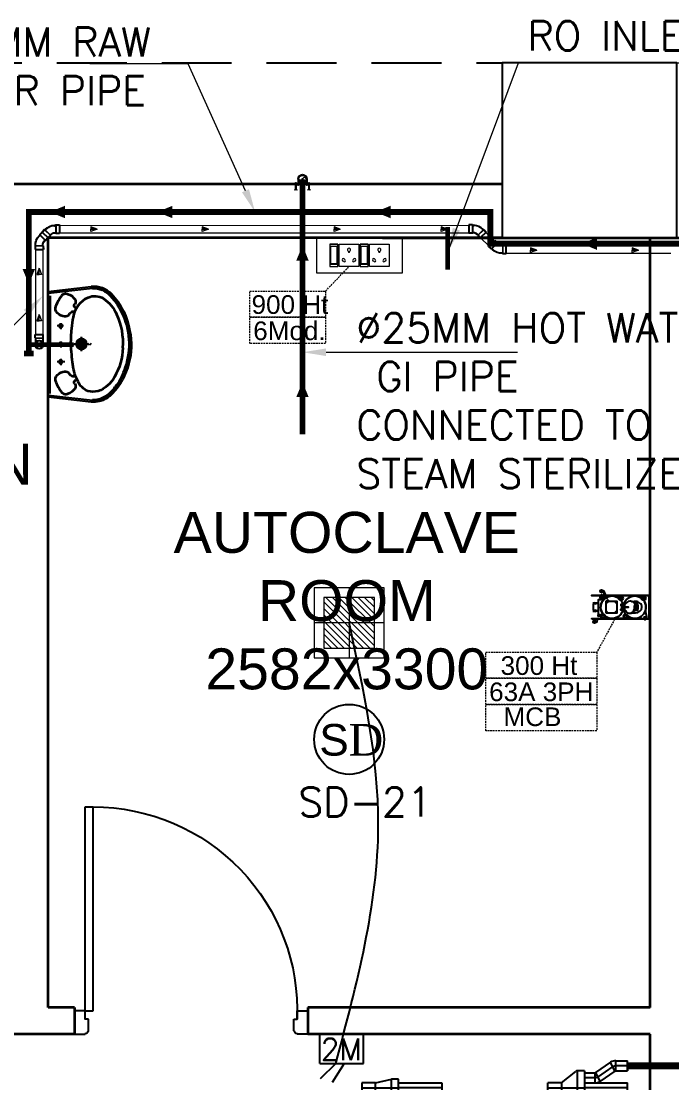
# Model space of a CAD drawing. Extents: x 3505867 to 3988380, y -625948 to -590408.
# Drawn here: x 3525426 to 3528217, y -600146 to -595594 of the extents above; entities that cross this region are included whole.
import ezdxf
from ezdxf import colors
from ezdxf.entities.mleader import LeaderData, LeaderLine
from ezdxf.math import Vec2, Vec3

# ---------------------------------------------------------------- set-up
doc = ezdxf.new("R2010")
doc.units = 0
doc.header["$LTSCALE"] = 6
doc.header["$MEASUREMENT"] = 0
for name, pattern in [('1', [0]), ('CENTER2', [1.125, 0.75, -0.125, 0.125, -0.125]), ('CONTINU', [0]), ('DASHED2', [0.375, 0.25, -0.125]), ('HIDDEN', [0.375, 0.25, -0.125])]:
    doc.linetypes.add(name, pattern=pattern)
doc.layers.get('0').update_dxf_attribs({"linetype": 'CONTINUOUS'})
for name, color, linetype, lineweight in [('1Y-JOINT', 1, 'CONTINUOUS', 25), ('ELE 63A 3PH INDUSTRIAL SOCKET', 1, 'CONTINUOUS', 20), ('ELE- DBS', 1, 'CONTINUOUS', 9), ('ELE-24W EMERGENCY  LED LIGHT', 5, 'CONTINUOUS', 18), ('ELE-2NOS OF 6-16 RAW POWER SOCKET', 1, 'CONTINUOUS', 20), ('ELE. DB', 1, 'CONTINUOUS', 9), ('FA-BELOW SMOKE DERECTOR', 1, 'CONTINUOUS', 25), ('HTL-AC UNIT', 5, 'CONTINUOUS', 25), ('M-VRF- CKT', 5, 'CONTINUOUS', 30), ('MEP_HVAC_VRF_COPPER_PIPE', 6, 'CONTINUOUS', 9), ('PHE-SP', 1, 'CONTINUOUS', 0), ('PL-CLAMP', 211, 'CONTINUOUS', 13), ('PL-SOFT  WATER SUPPLY PIPE', 162, 'CONTINUOUS', 9), ('PL-WATER PIPE CLAMP', 6, 'CONTINUOUS', 9), ('PL-WATER PIPING', 1, 'CONTINUOUS', 9), ('vrf', 6, 'CONTINUOUS', 30), ('WALL', 10, 'CONTINUOUS', 35)]:
    doc.layers.add(name, color=color, linetype=linetype, lineweight=lineweight)
for name, color, linetype in [('24W UPS POWER LIGHT', 5, 'CONTINUOUS'), ('AC CKT-8', 110, 'CONTINUOUS'), ('Chajja', 7, 'CONTINUOUS'), ('COL', 5, 'CONTINUOUS'), ('DIM', 7, 'CONTINUOUS'), ('DOOR', 44, 'CONTINUOUS'), ('ELE-2M UPS P.SB', 3, 'CONTINUOUS'), ('FA-FIRE TEXT', 7, 'CONTINUOUS'), ('HTL-COPPER PIPE', 6, 'CONTINUOUS'), ('LV.CC CEMARA', 66, 'CONTINUOUS'), ('phe-text', 1, 'CONTINUOUS'), ('PL- WASTE PIPE', 6, 'CONTINUOUS'), ('PL-HOT WATER PIPE', 10, 'CONTINUOUS'), ('PL-RA WATER SUPPLY PIPE', 100, 'CONTINUOUS'), ('PL-SOIL PIPE', 1, 'CONTINUOUS'), ('TEXT', 5, 'CONTINUOUS')]:
    doc.layers.add(name, color=color, linetype=linetype)
doc.layers.add('CFT_LOOPING', color=7, linetype='1', lineweight=0, true_color=0xd6d600)
doc.layers.add('ELE-LIGHTING WIRING', color=7, linetype='CONTINUOUS', true_color=0x63d7b6)
doc.styles.add('ARIAL', font='')
doc.styles.add('PDF Times New Roman', font='')
doc.styles.add('ROMANS', font='romans.shx')
doc.styles.get("Standard").update_dxf_attribs({"font": 'SIMPLEX'})
doc.styles.get('ARIAL').set_extended_font_data('Arial')
doc.styles.get('PDF Times New Roman').set_extended_font_data('Times New Roman')
doc.dimstyles.new('AEPL1', dxfattribs={"dimtxt": 100, "dimasz": 25, "dimexe": 1.25, "dimexo": 50, "dimtad": 0, "dimdec": 0, "dimtxsty": 'ROMANS', "dimcen": 2.5, "dimclrd": 250, "dimclre": 250, "dimadec": 0, "dimazin": 0, "dimtfac": 1, "dimtdec": 0, "dimtmove": 0, "dimatfit": 3, "dimfxl": 1, "dimlwd": 0, "dimlwe": 0, "dimarcsym": 0})

# ---------------------------------------------------------------- blocks, each defined once
blk = doc.blocks.new('A$C19B8274B')
at = {"layer": 'DOOR'}
for p, q in [((-45, 925), (-80, 925)), ((-80, 50), (-80, 925)), ((-45, 50), (-45, 925)), ((-45, 50), (-80, 50)), ((-940, -35), (-942.5, -35)), ((-60, -35), (-57.5, -35)), ((-955, -50), (-955, -47.5)), ((-45, -50), (-45, -47.5))]:
    blk.add_line(p, q, dxfattribs=at)
for points in [[(-940, 15), (-955, 15), (-955, 50), (-1000, 50), (-1000, -50), (-955, -50)], [(-60, 15), (-45, 15), (-45, 50), (0, 50), (0, -50), (-45, -50)], [(-940, -35), (-940, 15)], [(-60, -35), (-60, 15)]]:
    blk.add_lwpolyline(points, dxfattribs=at)
at = {"layer": 'DOOR', "color": 145}
blk.add_arc((-80, 50), 875, 90, 182.2924, dxfattribs=at)
at = {"layer": 'DOOR'}
for centre, start, end in [((-955, -35), 270, 0), ((-45, -35), 180, 270)]:
    blk.add_arc(centre, 12.5, start, end, dxfattribs=at)
blk = doc.blocks.new('u46')
at = {"color": 8, "lineweight": 25}
for p, q in [((-10.2, 228.4), (174.5, 249.1)), ((-10.2, 220.4), (181.2, 241.9)), ((-0.6, -208.9), (0.6, 208.9)), ((44.2, 92.9), (44.2, 66.7)), ((56.5, 80.8), (29.2, 80.8)), ((61.7, 1.6), (29.2, 1.6)), ((44.2, 13.7), (44.2, -12.6)), ((163.2, 3), (101.8, 3)), ((133.1, -27.2), (133.1, 33.1)), ((61.7, -73.2), (29.2, -73.2)), ((44.2, -61.1), (44.2, -87.4)), ((-10.2, -216.1), (181.2, -237.6)), ((-10.2, -224.1), (174.5, -244.8))]:
    blk.add_line(p, q, dxfattribs=at)
at = {"color": 8, "extrusion": (0, 0, -1)}
for centre, major_axis, start_param, end_param in [((187.7, 150.5), (0, 99.5), -0.132539, 0.848731), ((185.8, 147.6), (0.1, 94.4), -0.049658, 0.838116), ((144.8, 128.2), (1.1, 126.1), -1.238036, -0.892193), ((65.8, 198.9), (0, 20.7), -1.101507, 0.481509), ((57.5, 163.3), (-0.3, 56.9), 0.324902, 0.965135), ((208, 103.4), (0, 109.8), -1.431017, -0.436146), ((90.3, 184.5), (0, 17.9), 0.880684, 2.260744), ((189.6, 137.7), (0, 70.9), -0.405199, 0.56573), ((153.9, 79), (-0.2, 139.7), 0.557563, 1.193786), ((57.3, 20.1), (0, 275.4), 0.806541, 1.180915), ((49.5, 13.5), (-0.1, 293.9), 0.809856, 1.41441), ((56, 154.5), (0, 34), 4.33982, 5.202657), ((64.6, 170.4), (0.3, 49.2), 3.359735, 4.09512), ((104.1, 117.8), (-0.2, 26.8), -1.278641, -0.487266), ((96.3, 135.9), (0, 7.39), -0.727724, 1.373337), ((110.3, 167.2), (-6.08, 6.08), 4.867594, 6.265028), ((110.5, 165), (5.47, 5.47), 2.097053, 3.541809), ((62.5, 153), (0, 31.9), 2.620328, 3.422401), ((387.1, 47.9), (-0.3, 296.4), -1.495794, -1.328336), ((13.1, 6.8), (0, 297.5), 1.141495, 1.637774), ((35, 2.5), (0, 302.7), 1.155365, 1.952189), ((44.2, 80.8), (0.02, 6.43), 3.139035, 9.42222), ((820.2, -1), (0.1, 732.1), -1.56667, -1.474079), ((72.5, -1.7), (-0.1, 274.2), 1.346594, 1.865175), ((44.2, 1.6), (0.08, 6.43), 3.12883, 9.412015), ((888.1, 36.7), (0.8, 800.7), 4.558159, 4.668067), ((133.1, 3), (0, 21.6), 3.141254, 9.424439), ((133.1, 3), (-0.1, 15.5), 3.145308, 9.428493), ((133.1, 3), (0, 10.9), 3.142047372431534, 9.42523267961112), ((62.5, -10.9), (0, 247.5), 1.579809, 2.112792), ((44.2, -73.2), (0.02, 6.43), 3.139035, 9.42222), ((263.1, -73.7), (0.1, 166.8), 4.181112, 4.641559), ((56.1, -13.3), (0.2, 287), 1.808981, 2.322804), ((56, -148.1), (0, 34), 4.222121, 5.084958), ((64.6, -163.9), (0.1, 49.2), -0.960797, -0.225412), ((62.5, -146.6), (-0.1, 31.9), -0.276767, 0.525307), ((104.1, -111.4), (0.2, 26.8), 3.628858, 4.420234), ((96.6, -128.2), (-0.03, 8.55), 1.455188, 3.796569), ((124.5, -51.6), (-0.2, 200.3), 1.868215, 2.281789), ((144.8, -121.8), (-0.3, 126.1), 4.027191, 4.373034), ((110.3, -160.8), (-6.08, 6.08), 4.730546, 6.12798), ((111.3, -159.3), (6.17, 6.17), 4.354779, 6.027124), ((90.3, -178.1), (0, 17.9), 0.880848, 2.260908), ((192.6, -126.1), (0, 80.1), 3.554495, 4.299548), ((163.1, -79.8), (0.2, 126), 2.054055, 2.802751), ((65.8, -192.5), (0, 20.7), 2.661884, 4.2449), ((57.5, -156.9), (0.3, 56.9), 2.176458, 2.816691), ((181.2, -107), (0, 94.7), 2.890537, 3.362984), ((188.2, -159.7), (0, 78.1), 2.562376, 3.231693), ((187.2, -138.1), (-0.1, 106), 2.310552, 2.942572), ((171.7, -117.2), (-0.1, 123.1), 2.127435, 2.640092), ((184.7, -162.2), (-0.1, 83.2), 2.850118, 3.264751)]:
    blk.add_ellipse(centre, major_axis=major_axis, ratio=1, start_param=start_param, end_param=end_param, dxfattribs=at)
blk = doc.blocks.new('CIVIL IVF')
at = {"layer": 'Chajja', "color": 8, "linetype": 'HIDDEN', "ltscale": 200}
blk.add_line((-22265, 18165.2), (-16305, 18165.2), dxfattribs=at)
at = {"layer": 'COL', "color": 8}
blk.add_lwpolyline([(-16305, 17415.2), (-15555, 17415.2), (-15555, 18165.2), (-16305, 18165.2)], close=True, dxfattribs=at)
at = {"layer": 'WALL', "color": 8, "linetype": 'ByBlock'}
for p, q in [((-16305, 17645.2), (-22265, 17645.2)), ((-16305, 17415.2), (-18252.5, 17415.2)), ((-18252.5, 14115.2), (-18252.5, 17415.2)), ((-15670, 15800.2), (-15670, 17415.2)), ((-15670, 14115.2), (-15670, 15800.2)), ((-18138.4, 14115.2), (-18252.5, 14115.2)), ((-18138.4, 14115.2), (-18138.4, 14000.2)), ((-15670, 14115.2), (-17138.4, 14115.2)), ((-17138.4, 14115.2), (-17138.4, 14000.2)), ((-18138.4, 14000.2), (-19835.9, 14000.2)), ((-15670, 14000.2), (-17138.4, 14000.2)), ((-15670, 12800.2), (-15670, 14000.2))]:
    blk.add_line(p, q, dxfattribs=at)
at = {"layer": 'WALL', "color": 8, "lineweight": 0}
blk.add_line((-15670, 15800.2), (-15670, 15800.2), dxfattribs=at)
at = {"layer": 'WALL', "color": 8, "linetype": 'ByBlock'}
blk.add_lwpolyline([(-16817.6, 17415.2), (-13102.8, 17415.2)], dxfattribs=at)
at = {"layer": 'DOOR', "color": 8, "linetype": 'Continuous', "xscale": -1}
blk.add_blockref('A$C19B8274B', (-18138.4, 14050.2), dxfattribs=at)
at = {"layer": 'WALL', "color": 8, "linetype": 'ByBlock'}
blk.add_blockref('u46', (-18242.3, 16957), dxfattribs=at)
at = {"layer": 'DIM', "color": 8, "attachment_point": 5, "style": 'ARIAL'}
for s, insert, char_height, width in [('BLOOD COLLECTION \\P&\\PINJECTION ROOM\\P2582x3300', (-19566, 16004.8), 175.567, 2637.717), ('\\PAUTOCLAVE\\PROOM\\P2582x3300', (-16970.9, 16004.8), 175.57, 1589.812)]:
    blk.add_mtext(s, dxfattribs=dict(at, insert=insert, char_height=char_height, width=width))
blk = doc.blocks.new('24w led emeregency')
at = {"layer": 'ELE-24W EMERGENCY  LED LIGHT'}
h = blk.add_hatch(dxfattribs=at)
h.set_pattern_fill('ANSI31', scale=166.67, style=0)
h.paths.add_polyline_path([(-115.4, -115.4), (-115.4, 115.4), (115.4, 115.4), (115.4, -115.4)])
at = {"layer": 'ELE-24W EMERGENCY  LED LIGHT', "color": 5}
for p, q in [((0, 160), (0, -160)), ((-160, 0), (160, 0))]:
    blk.add_line(p, q, dxfattribs=at)
for points in [[(-160, -160), (-160, 160), (160, 160), (160, -160)], [(-115.4, -115.4), (-115.4, 115.4), (115.4, 115.4), (115.4, -115.4)]]:
    blk.add_lwpolyline(points, close=True, dxfattribs=at)
blk = doc.blocks.new('2M UPS SB')
at = {"layer": 'ELE-2M UPS P.SB', "color": 3}
for p, q in [((-133.8, 160), (-69.3, 265.2)), ((-88.2, 160), (-3.4, 244.9)), ((-240, 160), (-240, 0)), ((0, 160), (-240, 160)), ((0, 160), (0, 0))]:
    blk.add_line(p, q, dxfattribs=at)
blk.add_text('2M', height=120, rotation=180, dxfattribs=at).set_placement((-6, 143))
blk = doc.blocks.new('WDD')
at = {"layer": 'ELE-LIGHTING WIRING', "linetype": 'ByBlock'}
for points in [[(16786.8, 13640), (16969.2, 14661.5), (16843.7, 15530)], [(12615, 12135.9), (12701.8, 13224), (14464.6, 13372.3), (16786.3, 13165)]]:
    blk.add_spline(points, degree=3, dxfattribs=at)
at = {"layer": '24W UPS POWER LIGHT', "lineweight": 9, "xscale": -0.9375000000222322, "yscale": 0.9375000000222322, "zscale": 0.9375000000222322}
blk.add_blockref('24w led emeregency', (16844.2, 15529.5), dxfattribs=at)
at = {"layer": 'ELE-2M UPS P.SB', "color": 6, "xscale": 0.7812500000005363, "yscale": 0.7812500000005363, "zscale": 0.7812500000005363, "rotation": 179.9999999999999}
blk.add_blockref('2M UPS SB', (16717.8, 13765), dxfattribs=at)
blk = doc.blocks.new('RTUH 6U')
at = {"layer": 'ELE-2NOS OF 6-16 RAW POWER SOCKET', "color": 30, "ltscale": 300}
for p, q in [((-311.5, -26.5), (-226.5, -26.5)), ((-311.5, -123.5), (-311.5, -26.5)), ((-226.5, -26.5), (-226.5, -123.5)), ((-187.1, -26.5), (-220.9, -26.5)), ((-220.9, -26.5), (-220.9, -123.5)), ((-189.9, -37), (-218, -37)), ((-218, -37), (-218, -113)), ((-189.9, -40.4), (-218, -40.4)), ((-189.9, -113), (-189.9, -37)), ((-187.1, -123.5), (-187.1, -26.5)), ((-187.1, -123.5), (-187.1, -26.5)), ((-181.4, -123.5), (-181.4, -26.5)), ((-181.4, -26.5), (-96.4, -26.5)), ((-96.4, -26.5), (-96.4, -123.5)), ((-57, -26.5), (-90.8, -26.5)), ((-90.8, -26.5), (-90.8, -123.5)), ((-59.8, -37), (-88, -37)), ((-88, -37), (-88, -113)), ((-59.8, -40.4), (-88, -40.4)), ((-59.8, -113), (-59.8, -37)), ((-57, -123.5), (-57, -26.5)), ((-57, -123.5), (-57, -26.5)), ((-226.5, -123.5), (-311.5, -123.5)), ((-187.1, -123.5), (-220.9, -123.5)), ((-220.9, -123.5), (-187.1, -123.5)), ((-218, -113), (-189.9, -113)), ((-96.4, -123.5), (-181.4, -123.5)), ((-57, -123.5), (-90.8, -123.5)), ((-90.8, -123.5), (-57, -123.5)), ((-88, -113), (-59.8, -113))]:
    blk.add_line(p, q, dxfattribs=at)
blk.add_lwpolyline([(0, 0), (-368.5, 0), (-368.5, -150), (0, -150)], close=True, dxfattribs=at)
for centre, radius, start, end in [((-293.2, -56.1), 5.7, 87.49, 354.7311), ((-288.7, -52.1), 4.6, 284.9049, 157.3162), ((-269, -92.3), 4.22, 341.4031, 198.5969), ((-249.3, -52.1), 4.6, 22.6838, 255.0951), ((-244.8, -56.1), 5.7, 185.2689, 92.51), ((-163.1, -56.1), 5.7, 87.49, 354.7311), ((-158.6, -52.1), 4.6, 284.9049, 157.3162), ((-138.9, -92.3), 4.22, 341.4031, 198.5969), ((-119.2, -52.1), 4.6, 22.6838, 255.0951), ((-114.7, -56.1), 5.7, 185.2689, 92.51), ((-269, -99), 6.62, 127.1584, 52.8416), ((-138.9, -99), 6.62, 127.1584, 52.8416)]:
    blk.add_arc(centre, radius, start, end, dxfattribs=at)
blk = doc.blocks.new('32A 1PH INDUSTRIAL SOCKETS')
at = {"layer": 'ELE 63A 3PH INDUSTRIAL SOCKET'}
for points in [[(-366.5, 46.7), (-366, 46.7), (-365.8, 47.2), (-366, 47.6), (-366.5, 47.8), (-366.9, 47.6), (-366.9, 47.2), (-366.9, 46.7)], [(-366.5, 45.2), (-366, 45.2), (-365.8, 45.6), (-366, 46.1), (-366.5, 46.3), (-366.9, 46.1), (-366.9, 45.6), (-366.9, 45.2)]]:
    blk.add_hatch(color=1, dxfattribs=at).paths.add_polyline_path(points)
at = {"layer": 'ELE 63A 3PH INDUSTRIAL SOCKET', "color": 1, "lineweight": 25, "ltscale": 0.225}
blk.add_lwpolyline([(-501.5, -104), (-501.5, -97.5), (-6.8, -97.5), (-6.8, 97.3), (-501.5, 97.3), (-501.5, 104), (0, 104), (0, -104)], close=True, dxfattribs=at)
at = {"layer": 'ELE 63A 3PH INDUSTRIAL SOCKET', "color": 1, "lineweight": 25}
for points in [[(-411.8, 106, 0.580946), (-434.5, 83.3), (-429.5, 64.9)], [(-416.6, -61.6), (-415.1, -60.5), (-413.7, -58.7), (-412.9, -57), (-412.2, -55), (-412.2, -53.1), (-412.6, -51.1), (-413.5, -49.1, -0.770115), (-280.3, 84.1, 0.770115), (-413.5, -49.1)], [(-235.2, -24.6, -2.970687), (-280.3, 84.1), (-278.3, 83.3), (-276.3, 82.8), (-274.4, 82.8), (-272.4, 83.5), (-270.7, 84.3), (-268.9, 85.7), (-267.8, 87.2)], [(-226.9, 24.6, -0.494902), (-83.6, 84.1), (-81.8, 83.3), (-79.9, 82.8), (-77.7, 82.8), (-75.7, 83.5), (-74, 84.3), (-72.4, 85.7), (-71.1, 87.2)], [(-177.2, -52), (-173.3, -51.5), (-169.3, -50.7), (-165.6, -49.6), (-161.9, -48), (-157.8, -45.8), (-153.8, -43), (-150.1, -39.9), (-146.8, -36.6), (-143.7, -32.7), (-141.1, -28.8), (-138.9, -24.4), (-137.2, -20), (-135.7, -15.2), (-134.6, -10.2), (-133.9, -5.1), (-133.7, -0.1), (-133.9, 4.7), (-134.3, 9.5), (-128.2, 20.7), (-129.7, 25.3), (-131.9, 29.4), (-134.6, 33.6), (-137.6, 37.3), (-140.9, 40.6), (-144.4, 43.6), (-148.3, 46.3), (-152.3, 48.7), (-156.4, 47.2), (-158.2, 48), (-162.3, 49.8), (-166.5, 50.9), (-170.9, 51.7), (-175.5, 52, 0.278874), (-214.9, 25.9), (-221.2, 25.9), (-221.2, 3.6)], [(-45.5, 61.6), (-47.3, 60.3), (-48.4, 58.7), (-49.4, 57), (-49.9, 55), (-49.9, 52.8), (-49.4, 50.9), (-48.6, 49.1, -0.770115), (-181.8, -84.1), (-183.8, -83.3), (-185.8, -82.8), (-187.7, -83), (-189.7, -83.5), (-191.7, -84.3), (-193.2, -85.7), (-194.5, -87.2)], [(-154.9, -48.2), (-125.4, -48.2, 0.407317), (-69.6, -0.1, 0.415703), (-125.4, 48.2), (-138.3, 48.2)], [(-119, -24.2), (-107, -24.2), (-105.2, -18.3), (-103.9, -12.1), (-103.1, -6.2), (-102.8, -0.1, 0.169576), (-119, 46.3), (-136.1, 46.3)], [(-242.6, -44.5, -0.430134), (-378.5, -84.1), (-380.3, -83.3), (-382.2, -82.8), (-384.4, -83), (-386.4, -83.5), (-388.1, -84.3), (-389.7, -85.7), (-391, -87.2)], [(-49.4, -106, 0.580946), (-26.7, -83.3), (-40.7, -31.6)]]:
    blk.add_lwpolyline(points, format="xyb", dxfattribs=at)
for points in [[(-426, 135.5), (-426, 138.6), (-426, 141.7)], [(-422.7, 133.6), (-422.7, 138.6), (-422.7, 143.9)], [(-411.8, 138.6), (-418.8, 138.6), (-418.8, 147.1)], [(-418.8, 138.6), (-418.8, 130.1)], [(-416.6, 98.1), (-416.6, 75.6)], [(-412.6, 106), (-360.8, 92)], [(-395.1, 109.7), (-397.1, 138.6), (-408.1, 138.6)], [(-404.1, 103.6), (-404.1, 64.9)], [(-397.8, 93.1), (-387.7, 82.8)], [(-370, 73.6), (-397.1, 138.6)], [(-132.8, 97.3), (-329.3, 97.3)], [(-495.1, 31.8), (-476.5, 31.8), (-476.5, 29), (-458.2, 34), (-476.5, 39.3), (-476.5, 36.4), (-495.1, 36.4)], [(-401.9, 64.9), (-449, 64.9), (-449, -64.9), (-420.5, -64.9)], [(-407.2, 88.1), (-426.4, 88.1)], [(-400.4, 90.5), (-390.3, 80.2)], [(-373.9, 55), (-374.1, 53.3), (-373.9, 51.7), (-373.7, 50.7)], [(-369.8, 60.3), (-371.3, 59.4), (-372.4, 58.1), (-373, 57.2)], [(-372.4, 52.4), (-372.6, 53.3), (-372.4, 55), (-371.7, 56.6), (-368.5, 53.1)], [(-372.4, 48.5), (-371.3, 47.4), (-369.8, 46.5), (-368.7, 46.1)], [(-371.7, 50.2), (-370.9, 48.9), (-369.5, 48), (-368.5, 47.6)], [(-366.5, 59.6), (-368, 59.4), (-369.5, 58.7), (-370.4, 58.1)], [(-369.5, 58.7), (-366.3, 55.2)], [(-363, 60.3), (-364.7, 60.9), (-366.5, 61.2), (-367.6, 60.9)], [(-366.7, 51.5), (-363.2, 48)], [(-366.5, 47.2), (-365, 47.4), (-363.4, 48), (-362.5, 48.7)], [(-366.5, 45.6), (-364.7, 45.8), (-363, 46.5), (-362.1, 46.9)], [(-364.5, 53.7), (-361, 50.2), (-360.6, 51.7), (-360.4, 53.3), (-360.4, 54.4)], [(-361, 56.6), (-362.1, 57.7), (-363.4, 58.7), (-364.3, 59.2)], [(-358.8, 55), (-359.5, 56.8), (-360.4, 58.1), (-361.2, 59)], [(-360.4, 48.5), (-359.5, 50), (-358.8, 51.7), (-358.8, 52.8)], [(-221.2, 24.6), (-251.8, 24.6), (-251.8, 15.2), (-221.2, 15.2)], [(-242.2, 61.6), (-243.7, 60.3), (-245.1, 58.7), (-245.9, 57), (-246.4, 55), (-246.6, 52.8), (-246.1, 50.9), (-245.3, 49.1)], [(-246.1, 15.2), (-246.1, -15.4)], [(-246.1, 3.6), (-189.3, 3.6), (-189.3, -3.8), (-246.1, -3.8)], [(-235.2, 24.6), (-237, 31), (-239.4, 37.1), (-242.2, 43.2), (-245.3, 49.1), (-242.6, 44.5)], [(-222.3, 24.6), (-222.3, 15.2)], [(-173.5, -52), (-171.8, -52), (-167.2, -51.7), (-162.8, -50.9), (-158.6, -49.8), (-154.5, -48), (-150.3, -45.8), (-146.4, -43), (-142.7, -39.9), (-139.4, -36.6), (-136.3, -32.7), (-133.7, -28.8), (-131.5, -24.4), (-129.7, -20), (-128.2, -15.2), (-127.1, -10.2), (-126.5, -5.1), (-126.2, -0.1), (-126.5, 3.8), (-126.7, 7.5)], [(-152.3, 48.7), (-140.9, 50.4), (-137.8, 47.8), (-134.8, 45), (-131.9, 42.1), (-128.9, 38), (-126, 33.8), (-123.4, 29.2), (-121.4, 24.4), (-119.9, 19.6), (-126.7, 7.5), (-134.3, 9.5)], [(-128.2, 20.7), (-119.9, 19.6)], [(-107, -24.2), (-114.4, -29.6), (-126.5, -29.6), (-119, -24.2), (-117.3, -18.3), (-116, -12.1), (-115.1, -6.2), (-114.9, -0.1), (-115.1, 4.9), (-115.5, 10), (-116.4, 14.8), (-117.5, 19.6), (-121.2, 14.5), (-122.7, 14.5)], [(-126.5, -29.6), (-123.8, -23.5), (-122.1, -17.8), (-120.8, -11.9), (-119.9, -6), (-119.7, -0.1), (-119.9, 4.9), (-120.3, 9.7), (-121.2, 14.5)], [(-120.1, 19.6), (-117.5, 19.6)], [(-495.1, -33.1), (-476.5, -33.1), (-476.5, -36), (-458.2, -31), (-476.5, -25.7), (-476.5, -28.6), (-495.1, -28.6)], [(-468.9, -126.4), (-457.9, -126.4), (-450.1, -91.6)], [(-428.6, -64.9), (-428.6, -78.2), (-436.1, -78.2), (-436.1, -76.3), (-439.6, -76.3), (-439.6, -78.2), (-447, -78.2), (-447, -64.9)], [(-428.6, -67.1), (-447, -67.1)], [(-428.6, -70.8), (-447, -70.8)], [(-435.6, -70.8), (-440.4, -67.1)], [(-437.8, -84.1), (-437.8, -62.7)], [(-221.2, -24.6), (-251.8, -24.6), (-251.8, -15.4), (-221.2, -15.4)], [(-226.9, -24.6), (-225.1, -31), (-222.7, -37.3), (-220.1, -43.2), (-216.8, -49.1), (-220.3, -42.8), (-223.2, -36.2)], [(-222.3, -15.4), (-222.3, -24.6)], [(-221.2, -3.8), (-221.2, -25.9), (-214.9, -25.9), (-212.7, -29.6), (-210.5, -33.1), (-207.9, -36.6), (-204.4, -39.9), (-200.9, -43), (-196.9, -45.8), (-192.8, -48), (-189, -49.6), (-185.1, -50.7), (-181.2, -51.5), (-177.2, -52)], [(-219.9, -61.6), (-218.4, -60.5), (-217, -58.7), (-216.2, -57), (-215.7, -55), (-215.7, -53.1), (-216, -51.1), (-216.8, -49.1)], [(-58, -88.1), (-33.9, -88.1)], [(-44.6, -98.3), (-44.6, -78.2)], [(-486.8, -123.3), (-486.8, -126.4), (-486.8, -129.4)], [(-483.5, -121.3), (-483.5, -126.4), (-483.5, -131.6)], [(-479.8, -134.9), (-479.8, -117.8)], [(-472.8, -126.4), (-479.8, -126.4)], [(-132.8, -97.5), (-329.3, -97.5)], [(-48.6, -106), (-100.9, -92)]]:
    blk.add_lwpolyline(points, dxfattribs=at)
at = {"layer": 'ELE 63A 3PH INDUSTRIAL SOCKET', "color": 1, "lineweight": 25, "ltscale": 0.036667}
blk.add_lwpolyline([(-491.2, 29.9), (-491.2, -26.6)], dxfattribs=at)
at = {"layer": 'ELE 63A 3PH INDUSTRIAL SOCKET', "color": 1, "lineweight": 13}
for points in [[(-416.6, 88.1), (-416.6, 88.1)], [(-416.6, 88.1), (-416.6, 88.1)], [(-391.4, 88.1), (-391.4, 88.1)], [(-363.9, 54.8), (-363.9, 54.8)], [(-44.6, -88.1), (-44.6, -88.3)]]:
    blk.add_lwpolyline(points, dxfattribs=at)
at = {"layer": 'ELE 63A 3PH INDUSTRIAL SOCKET', "color": 1, "lineweight": 25}
for points in [[(-380.5, -51.1), (-380.5, 50.9), (-287.7, 50.9), (-287.7, -51.1)], [(-372, 39.5), (-371.1, 39.5), (-370.2, 39.9), (-369.3, 40.8), (-368.9, 41.7), (-368.9, 42.6), (-368.9, 43.6), (-369.3, 44.5), (-370.2, 45.2), (-371.1, 45.6), (-372, 45.8), (-373, 45.6), (-373.9, 45.2), (-374.6, 44.5), (-375, 43.6), (-375.2, 42.6), (-375, 41.7), (-374.6, 40.8), (-373.9, 39.9), (-373, 39.5)], [(-296, 39.5), (-294.9, 39.5), (-294.1, 39.9), (-293.4, 40.8), (-293, 41.7), (-292.7, 42.6), (-293, 43.6), (-293.4, 44.5), (-294.1, 45.2), (-294.9, 45.6), (-296, 45.8), (-296.9, 45.6), (-298, 45.2), (-298.7, 44.5), (-299.1, 43.6), (-299.3, 42.6), (-299.1, 41.7), (-298.7, 40.8), (-298, 39.9), (-296.9, 39.5)], [(-372, -45.8), (-371.1, -45.8), (-370.2, -45.4), (-369.3, -44.5), (-368.9, -43.6), (-368.9, -42.8), (-368.9, -41.7), (-369.3, -40.8), (-370.2, -40.1), (-371.1, -39.5), (-372, -39.5), (-373, -39.5), (-373.9, -40.1), (-374.6, -40.8), (-375, -41.7), (-375.2, -42.8), (-375, -43.6), (-374.6, -44.5), (-373.9, -45.4), (-373, -45.8)], [(-296, -45.8), (-294.9, -45.8), (-294.1, -45.4), (-293.4, -44.5), (-293, -43.6), (-292.7, -42.8), (-293, -41.7), (-293.4, -40.8), (-294.1, -40.1), (-294.9, -39.5), (-296, -39.5), (-296.9, -39.5), (-298, -40.1), (-298.7, -40.8), (-299.1, -41.7), (-299.3, -42.8), (-299.1, -43.6), (-298.7, -44.5), (-298, -45.4), (-296.9, -45.8)]]:
    blk.add_lwpolyline(points, close=True, dxfattribs=at)
for centre, radius in [((-419.6, 138.7), 11.7), ((-416.6, 88.1), 6.57), ((-394.1, 86.7), 9.32), ((-394.1, 86.5), 7.39), ((-251.9, 77.3), 18.6), ((-55.4, 77.4), 18.6), ((-252, 77.4), 10.5), ((-55.3, 77.4), 10.5), ((-406.8, -77.4), 18.5), ((-406.7, -77.5), 10.6), ((-210.1, -77.5), 18.5), ((-210.1, -77.4), 10.6), ((-44.7, -88.2), 6.48), ((-480.5, -126.4), 11.5)]:
    blk.add_circle(centre, radius, dxfattribs=at)
for centre, radius, start, end in [((-132.6, 0), 97.4, 59.75333, 158.03156), ((-132.8, 0.1), 97.5, 239.79919, 30.20081)]:
    blk.add_arc(centre, radius, start, end, dxfattribs=at)
at = {"layer": 'ELE 63A 3PH INDUSTRIAL SOCKET', "color": 1}
for points in [[(-392.7, 109.9), (-397.3, 109.5), (-394.1, 95.9)], [(-367.8, 74.7), (-372.2, 72.7), (-364.5, 60.9)], [(-452.3, -91.1), (-447.7, -92.2), (-446.8, -78.2)]]:
    blk.add_solid(points, dxfattribs=at)
blk = doc.blocks.new('SFDS')
at = {"layer": 'CFT_LOOPING', "color": 7, "linetype": 'DASHED2', "ltscale": 5}
for p, q in [((16743, 16952.1), (16843.6, 17056.5)), ((17983.1, 15544.5), (17907.1, 15403.9))]:
    blk.add_line(p, q, dxfattribs=at)
at = {"layer": 'CFT_LOOPING', "color": 7, "linetype": 'DASHED2', "ltscale": 5, "elevation": 0}
for points in [[(16418.2, 16952.1), (16743, 16952.1), (16743, 16839.6), (16418.2, 16839.6)], [(16418.2, 16839.6), (16743, 16839.6), (16743, 16727.1), (16418.2, 16727.1)]]:
    blk.add_lwpolyline(points, close=True, dxfattribs=at)
at = {"layer": 'CFT_LOOPING', "color": 7, "linetype": 'DASHED2', "ltscale": 5}
for points in [[(17430.3, 15403.9), (17907.1, 15403.9), (17907.1, 15291.4), (17430.3, 15291.4)], [(17430.3, 15291.4), (17907.1, 15291.4), (17907.1, 15178.9), (17430.3, 15178.9)], [(17430.3, 15178.9), (17907.1, 15178.9), (17907.1, 15066.4), (17430.3, 15066.4)]]:
    blk.add_lwpolyline(points, close=True, dxfattribs=at)
at = {"layer": 'ELE 63A 3PH INDUSTRIAL SOCKET', "linetype": 'ByBlock', "xscale": 0.4966085565469101, "yscale": 0.4966085565469101, "zscale": 0.4966085565469101}
blk.add_blockref('32A 1PH INDUSTRIAL SOCKETS', (18135, 15596.2), dxfattribs=at)
at = {"layer": 'ELE-2NOS OF 6-16 RAW POWER SOCKET', "color": 3, "linetype": 'ByBlock', "rotation": 180}
blk.add_blockref('RTUH 6U', (16704.7, 17030), dxfattribs=at)
at = {"layer": 'TEXT', "color": 7, "char_height": 80, "attachment_point": 1}
for s, insert, width in [('\\A1;{\\fArial|b0|i0|c0|p34;900 Ht\\P}', (16425.7, 16934), 8957.987), ('\\A1;{\\fArial|b0|i0|c0|p34;6Mod.\\P}', (16432.7, 16821.5), 352.575), ('\\A1;{\\fArial|b0|i0|c0|p34;300 Ht\\P}', (17493.9, 15385.9), 8957.987), ('\\A1;{\\fArial|b0|i0|c0|p34;63A 3PH }', (17444.7, 15273.4), 496.135), ('\\A1;{\\fArial|b0|i0|c0|p34;MCB }', (17506.4, 15166.5), 496.135)]:
    blk.add_mtext(s, dxfattribs=dict(at, insert=insert, width=width))
blk = doc.blocks.new('SMOKE DETECTOR')
at = {"layer": 'FA-BELOW SMOKE DERECTOR', "color": 7}
blk.add_circle((931028.7, -118293.9), 166, dxfattribs=at)
at = {"layer": 'FA-BELOW SMOKE DERECTOR', "insert": (930887.1, -118373), "char_height": 150, "attachment_point": 7, "style": 'PDF Times New Roman'}
blk.add_mtext('{\\fArial|b0|i0|c0|p34;S}D', dxfattribs=at)
blk = doc.blocks.new('EFRWR')
at = {"layer": 'FA-BELOW SMOKE DERECTOR', "color": 6, "xscale": 0.9035551315104862, "yscale": 0.9035551315104862, "zscale": 0.9035551315104862}
blk.add_blockref('SMOKE DETECTOR', (-824391.6, 121914.5), dxfattribs=at)
at = {"layer": 'FA-FIRE TEXT', "color": 200, "linetype": 'CONTINU', "insert": (16626.1, 14823.7), "char_height": 125, "width": 349.838, "attachment_point": 1, "style": 'ROMANS'}
blk.add_mtext('{\\C256;SD-21}', dxfattribs=at)
blk = doc.blocks.new('100 ELBOW')
at = {"color": 0, "linetype": 'Continuous'}
for p, q in [((-77, 1), (-86, -8)), ((72, 61), (67, 55)), ((72, 61), (124, 61)), ((124, 61), (124, -61)), ((-94, -8), (-131, -44)), ((-131, -44), (-44, -131)), ((-94, -8), (-86, -8)), ((-8, -94), (-44, -131)), ((0, -78), (-8, -86)), ((-8, -94), (-8, -86)), ((72, -61), (66, -55)), ((72, -61), (124, -61))]:
    blk.add_line(p, q, dxfattribs=at)
at = {"color": 8, "linetype": 'Continuous', "lineweight": 0, "ltscale": 0.005}
for p, q in [((75, 55), (69, 49)), ((69, -49), (69, 49)), ((75, -55), (75, 55)), ((75, 55), (124, 55)), ((-92, -14), (-126, -49)), ((-92, -14), (-14, -92)), ((-92, -14), (-83, -14)), ((-83, -14), (-14, -83)), ((-14, -92), (-49, -126)), ((-4, -74), (-14, -83)), ((-14, -92), (-14, -83)), ((75, -55), (69, -49)), ((75, -55), (124, -55))]:
    blk.add_line(p, q, dxfattribs=at)
at = {"color": 8, "linetype": 'Continuous', "ltscale": 0.005}
blk.add_line((-72, -3), (-73, -4), dxfattribs=at)
at = {"color": 8, "linetype": 'Continuous', "lineweight": 0, "ltscale": 0.005}
for centre, radius, start, end in [((62, -148), 198, 87.8618, 137.18), ((61, -147), 98.2, 85.3383, 131.766)]:
    blk.add_arc(centre, radius, start, end, dxfattribs=at)
at = {"color": 0, "linetype": 'Continuous'}
for centre, radius, start, end in [((62, -148), 204, 88.5977, 133.0508), ((61, -147), 92.3, 86.6643, 131.6643)]:
    blk.add_arc(centre, radius, start, end, dxfattribs=at)
blk = doc.blocks.new('WATER PIPE CLAMP')
at = {"layer": 'PL-CLAMP'}
for p, q in [((-61.4, 87.2), (-62.5, 86.1)), ((-62.5, 86.1), (-54, 77.6)), ((-52.5, 78.2), (-61.4, 87.2)), ((-43.4, 87.3), (-52.5, 78.2)), ((-50.9, 77.6), (-42.3, 86.2)), ((-42.3, 86.2), (-43.4, 87.3)), ((42.1, 87.2), (41, 86.1)), ((41, 86.1), (49.5, 77.6)), ((51.1, 78.3), (42.1, 87.2)), ((60.2, 87.4), (51.1, 78.3)), ((52.7, 77.6), (61.3, 86.2)), ((61.3, 86.2), (60.2, 87.4)), ((-54, 77.6), (-54, 27.7)), ((-54, 40.9), (52.7, 41)), ((-54, 33.1), (52.7, 33.1)), ((-53.2, 27), (-51.7, 27)), ((-50.9, 27.7), (-50.9, 77.6)), ((-43.6, 40.9), (-43.6, 44.8)), ((-42, 46.4), (-27.8, 46.4)), ((-37.8, 1.1), (-37.8, 50.6)), ((-33.6, 52.2), (-36.2, 52.2)), ((-32, 1.1), (-32, 50.6)), ((-26.2, 40.9), (-26.3, 44.8)), ((26.2, 41), (26.2, 44.8)), ((27.8, 46.4), (41.9, 46.4)), ((32, 1.1), (32, 50.6)), ((36.2, 52.2), (33.5, 52.2)), ((37.8, 1.1), (37.7, 50.6)), ((43.5, 41), (43.5, 44.8)), ((49.5, 77.6), (49.6, 27.8)), ((50.3, 27), (51.9, 27)), ((52.7, 27.8), (52.7, 77.6))]:
    blk.add_line(p, q, dxfattribs=at)
for centre, radius, start, end in [((-53.2, 27.7), 0.784, 180.02402, 270.02402), ((-51.7, 27.7), 0.784, 270.02402, 0.02402), ((-42, 44.8), 1.57, 90.025, 180.025), ((-36.2, 50.6), 1.57, 90.025, 180.025), ((0, 1.1), 37.8, 180.025, 0.025), ((-33.6, 50.6), 1.57, 0.025, 90.025), ((-27.8, 44.8), 1.57, 0.025, 90.025), ((27.8, 44.8), 1.57, 90.025, 180.025), ((33.5, 50.6), 1.57, 90.025, 180.025), ((36.2, 50.6), 1.57, 0.025, 90.025), ((41.9, 44.8), 1.57, 0.025, 90.025), ((50.3, 27.8), 0.784, 180.02402, 270.02402), ((51.9, 27.8), 0.784, 270.02402, 0.02402)]:
    blk.add_arc(centre, radius, start, end, dxfattribs=at)
blk = doc.blocks.new('1234WE12')
at = {"layer": 'PL-SOFT  WATER SUPPLY PIPE', "color": 8, "linetype": 'CENTER2', "lineweight": 0}
for p, q in [((4.4, 0), (-4.4, 0)), ((0, 4.4), (0, -4.3))]:
    blk.add_line(p, q, dxfattribs=at)
at = {"layer": 'PL-SOFT  WATER SUPPLY PIPE', "color": 3, "linetype": 'Continuous'}
blk.add_circle((0, 0), 17.5, dxfattribs=at)
at = {"layer": 'PL-SOFT  WATER SUPPLY PIPE', "color": 8, "linetype": 'Continuous', "lineweight": 0, "ltscale": 0.005}
blk.add_circle((0, 0), 16, dxfattribs=at)
at = {"layer": 'PL-SOFT  WATER SUPPLY PIPE', "color": 8, "linetype": 'Continuous', "lineweight": 0}
for centre, start, end in [((-8, 0), 180.1383, 0.1383), ((8, 0), 0.1383, 180.1383)]:
    blk.add_arc(centre, 8, start, end, dxfattribs=at)
blk = doc.blocks.new('A$C0B1B3CFA')
at = {"layer": 'PHE-SP'}
h = blk.add_hatch(color=7, dxfattribs=at)
h.dxf.hatch_style = 1
h.paths.add_polyline_path([(-0.049, 0.023), (-0.049, 0), (0.012, 0)])
at = {"layer": 'PHE-SP', "color": 7}
for points in [[(-0.049, 0), (0.012, 0), (-0.049, 0.023), (-0.049, 0)], [(-0.049, 0), (0.012, 0), (-0.049, -0.023), (-0.049, 0)]]:
    blk.add_lwpolyline(points, dxfattribs=at)
blk = doc.blocks.new('Z$W@#3BD47561')
at = {"layer": 'PHE-SP', "xscale": 49.00933755098914, "yscale": 49.00933755098914, "zscale": 49.00933755098914, "rotation": 270}
blk.add_blockref('A$C0B1B3CFA', (0, 0), dxfattribs=at)
blk = doc.blocks.new('Z$W@#4AA511D8')
at = {"layer": 'phe-text', "linetype": 'ByBlock', "lineweight": -2, "ltscale": 0.5, "xscale": 0.0244727334018079, "yscale": 0.0244727334018079, "zscale": 0.0244727334018079, "rotation": 270}
blk.add_blockref('Z$W@#3BD47561', (0.015, 0), dxfattribs=at)
blk = doc.blocks.new('RISER UP 100')
at = {"color": 0, "linetype": 'Continuous'}
for p, q in [((-149, -60), (-149, 60)), ((-99, 60), (-149, 60)), ((-99, 60), (-94, 55)), ((-94, 55), (-24, 55)), ((-99, -60), (-149, -60)), ((-99, -60), (-94, -55)), ((-94, -55), (-24, -55))]:
    blk.add_line(p, q, dxfattribs=at)
at = {"color": 8, "linetype": 'Continuous', "lineweight": 0, "ltscale": 0.005}
for p, q in [((-99, 55), (-149, 55)), ((-99, -55), (-99, 55)), ((-99, 55), (-94, 50)), ((-94, -50), (-94, 50)), ((-94, 50), (-33, 50)), ((-99, -55), (-149, -55)), ((-99, -55), (-94, -50)), ((-94, -50), (-33, -50))]:
    blk.add_line(p, q, dxfattribs=at)
at = {"color": 8, "linetype": 'CENTER2', "lineweight": 0}
for p, q in [((-15, 0), (15, 0)), ((0, 15), (0, -15))]:
    blk.add_line(p, q, dxfattribs=at)
at = {"color": 0, "linetype": 'Continuous'}
blk.add_circle((0, 0), 60, dxfattribs=at)
at = {"color": 8, "linetype": 'Continuous', "lineweight": 0, "ltscale": 0.005}
blk.add_circle((0, 0), 55, dxfattribs=at)
at = {"color": 8, "linetype": 'Continuous', "lineweight": 0}
for centre, start, end in [((0, 28), 90, 270), ((0, -28), 270, 90)]:
    blk.add_arc(centre, 27.5, start, end, dxfattribs=at)
blk = doc.blocks.new('aa')
at = {"layer": 'PL- WASTE PIPE', "color": 4, "ltscale": 5}
for p, q in [((-2.73, 0.11), (-2.56, -0.11)), ((-2.56, -0.11), (-2.35, 0.11)), ((-2.35, 0.11), (-2.18, -0.11)), ((-2.18, -0.11), (-1.97, 0.11)), ((-1.97, 0.11), (-1.81, -0.11)), ((-1.81, -0.11), (-1.6, 0.11)), ((-1.6, 0.11), (-1.43, -0.11)), ((-1.43, -0.11), (-1.22, 0.11)), ((-1.22, 0.11), (-1.05, -0.11)), ((-1.05, -0.11), (-0.84, 0.11)), ((-0.84, 0.11), (-0.67, -0.11)), ((-0.67, -0.11), (-0.46, 0.11)), ((-0.46, 0.11), (-0.29, -0.11)), ((-0.29, -0.11), (-0.08, 0.11)), ((-0.08, 0.11), (0.08, -0.11)), ((0.08, -0.11), (0.29, 0.11)), ((0.29, 0.11), (0.46, -0.11)), ((0.46, -0.11), (0.67, 0.11)), ((0.67, 0.11), (0.84, -0.11)), ((0.84, -0.11), (1.05, 0.11)), ((1.05, 0.11), (1.22, -0.11)), ((1.22, -0.11), (1.43, 0.11)), ((1.43, 0.11), (1.6, -0.11)), ((1.6, -0.11), (1.81, 0.11)), ((1.81, 0.11), (1.97, -0.11)), ((1.97, -0.11), (2.18, 0.11)), ((2.18, 0.11), (2.35, -0.11)), ((2.35, -0.11), (2.56, 0.11)), ((2.56, 0.11), (2.73, -0.11)), ((2.73, -0.11), (2.94, 0.11)), ((2.94, 0.11), (3.11, -0.11)), ((3.11, -0.11), (3.32, 0.11)), ((3.32, 0.11), (3.49, -0.11)), ((3.49, -0.11), (3.7, 0.11))]:
    blk.add_line(p, q, dxfattribs=at)
blk = doc.blocks.new('Y-JOINT')
at = {"layer": '1Y-JOINT', "extrusion": (7.0061e-12, -6.61628e-05, 1)}
for p, q in [((416463.1, -2646.1, 0), (416247.1, -2646.1, 0)), ((416247.1, -2646.1, 0), (416247.1, -2696.7, 0)), ((416463.1, -2757.4, 0), (416463.1, -2628.5, 0)), ((416463.1, -2628.5, 0), (416499.1, -2628.5, 0)), ((416499.1, -2757.4, 0), (416499.1, -2628.5, 0)), ((416579.1, -2646.1, 0), (416499.1, -2628.5, 0)), ((416247.1, -2671.4, 0), (416463.1, -2671.4, 0)), ((416463.1, -2696.7, 0), (416247.1, -2696.7, 0)), ((416310.3, -2755.2, 0), (416385.8, -2702.8, 0)), ((416408, -2748.2, 0), (416385.8, -2702.8, 0)), ((416411.9, -2747.3, 0), (416411.9, -2696.7, 0)), ((416463.1, -2696.7, 0), (416411.9, -2696.7, 0)), ((416579.1, -2696.7, 0), (416506, -2754.1, 0)), ((416306.4, -2756.1, 0), (416247.1, -2756.1, 0)), ((416247.1, -2771.6, 0), (416247.1, -2756.1, 0)), ((416247.1, -2756.1, 0), (416247.1, -2806.7, 0)), ((416306.4, -2756.1, 0), (416306.4, -2806.7, 0)), ((416310.3, -2755.2, 0), (416332.5, -2800.7, 0)), ((416321.4, -2777.9, 0), (416398.7, -2724.6, 0)), ((416332.5, -2800.7, 0), (416408, -2748.2, 0)), ((416411.9, -2722, 0), (416463.1, -2722, 0)), ((416463.1, -2747.3, 0), (416411.9, -2747.3, 0)), ((416463.1, -2757.4, 0), (416499.1, -2757.4, 0)), ((416247.1, -2781.4, 0), (416306.4, -2781.4, 0)), ((416306.4, -2806.7, 0), (416247.1, -2806.7, 0))]:
    blk.add_line(p, q, dxfattribs=at)
at = {"layer": '1Y-JOINT', "extrusion": (6.9964e-12, -6.61628e-05, 1)}
for p, q in [((416579.1, -2646.1, 0), (416647.1, -2646.1, 0)), ((416647.1, -2646.1, 0), (416647.1, -2696.7, 0)), ((416647.1, -2671.4, 0), (416463.1, -2671.4, 0)), ((416579.1, -2696.7, 0), (416647.1, -2696.7, 0))]:
    blk.add_line(p, q, dxfattribs=at)
at = {"layer": '1Y-JOINT'}
blk.add_line((416579.1, -2696.7, 0), (416579.1, -2646.1, 0), dxfattribs=at)
at = {"layer": '1Y-JOINT', "extrusion": (7.0061e-12, -6.61628e-05, 1)}
for centre, radius, start, end in [((416411.9, -2756.2, 0.2), 59.5, 90, 116.0671), ((416306.4, -2747.3, 0.2), 8.85, 270, 296.0671), ((416411.9, -2756.2, 0.2), 34.2, 90, 116.0671), ((416411.9, -2756.2, 0.2), 8.85, 90, 116.0671), ((416499.1, -2748.6, 0.2), 8.85, 270, 321.3789), ((416306.4, -2747.3, 0.2), 34.2, 270, 296.0671), ((416306.4, -2747.3, 0.2), 59.5, 270, 296.0671)]:
    blk.add_arc(centre, radius, start, end, dxfattribs=at)
blk = doc.blocks.new('A$C4D743431')
at = {"layer": 'AC CKT-8', "xscale": 0.933787291884793, "yscale": 0.933787291884793, "zscale": 0.933787291884793, "rotation": 359.9999939263457}
blk.add_blockref('Y-JOINT', (-389059.7, 2494.6, 0), dxfattribs=at)
blk = doc.blocks.new('G$C4406566D')
at = {"layer": 'M-VRF- CKT', "xscale": 0.8031807735897878, "yscale": 0.8031807735897878, "zscale": 0.8031807735897878, "rotation": 180}
blk.add_blockref('A$C4D743431', (-224.2, -88.8, 0), dxfattribs=at)
blk.add_blockref('A$C4D743431', (-224.2, -88.8, 0), dxfattribs=at)
blk = doc.blocks.new('G$C186CAD5F')
at = {"layer": 'vrf', "color": 3, "xscale": 8.96419313933734, "yscale": 8.96419313933734, "zscale": 8.96419313933734, "rotation": 270.0000005682937}
blk.add_blockref('G$C4406566D', (796, -2010, 0), dxfattribs=at)
blk = doc.blocks.new('DAD')
at = {"layer": 'MEP_HVAC_VRF_COPPER_PIPE', "color": 6, "linetype": 'ByBlock', "const_width": 30, "elevation": 0}
blk.add_lwpolyline([(18038.4, 13629.4), (18294.5, 13629.4), (18294.7, 15094.2)], dxfattribs=at)
at = {"layer": 'HTL-COPPER PIPE', "yscale": 0.1271654228864588, "zscale": 0.1271654228864588}
for p, xscale, rotation in [((17696.5, 13535.3, 0), 0.1271654228864588, 89.99999888478091), ((16899.2, 13535.3, 0), -0.1271654228864588, 90.00000111521906)]:
    blk.add_blockref('G$C186CAD5F', p, dxfattribs=dict(at, xscale=xscale, rotation=rotation))
blk = doc.blocks.new('ETWER')
at = {"layer": 'PL- WASTE PIPE', "color": 4, "linetype": 'ByBlock', "lineweight": 0, "ltscale": 5}
for p, q in [((15601.2, 17233.8), (17358.2, 17233.7)), ((15601.3, 17201.8), (17358.1, 17201.7)), ((17408.1, 17180.8), (17444.4, 17144)), ((17430.8, 17203.3), (17467.4, 17166.8)), ((15498.6, 17130.7), (15498.6, 16765.1)), ((15530.6, 17130.7), (15530.6, 16765.1)), ((17517.6, 17146.1), (18224, 17146.1)), ((17517.7, 17114.1), (18224.1, 17114.1))]:
    blk.add_line(p, q, dxfattribs=at)
at = {"layer": 'PL-HOT WATER PIPE', "color": 11, "const_width": 25}
blk.add_lwpolyline([(16644, 17431), (16644, 16337.1)], dxfattribs=at)
at = {"layer": 'PL-SOFT  WATER SUPPLY PIPE', "color": 3}
blk.add_lwpolyline([(20750.7, 17290.9, 25, 25, 0), (18300, 17290.9, 25, 25, 0), (18300, 17155, 25, 25, 0), (17450, 17155, 25, 25, 0), (17450, 17290.9, 25, 25, 0), (15470.1, 17290.9, 25, 25, 0), (15470.1, 16684.1, 0, 0, 0)], format="xyseb", dxfattribs=at)
at = {"layer": 'PL-SOFT  WATER SUPPLY PIPE', "color": 5, "const_width": 20}
for points in [[(17267.2, 17043.9), (17267.2, 17226.3)], [(15662.4, 16721.9), (15480, 16721.9)]]:
    blk.add_lwpolyline(points, dxfattribs=at)
at = {"layer": 'PL-SOFT  WATER SUPPLY PIPE', "color": 3, "const_width": 25}
blk.add_lwpolyline([(15450, 16684.1), (15490.2, 16684.1)], dxfattribs=at)
at = {"layer": 'PL-WATER PIPING', "color": 61}
for points in [[(15625.1, 17290.9, 53.3, 0, 0), (15560.3, 17290.9, 0, 0, 0)], [(16086.2, 17290.9, 53.3, 0, 0), (16021.4, 17290.9, 0, 0, 0)], [(17021.8, 17290.9, 53.3, 0, 0), (16957, 17290.9, 0, 0, 0)], [(16644, 17082.5, 53.3, 0, 0), (16644, 17147.3, 0, 0, 0)], [(17907.4, 17155, 53.3, 0, 0), (17842.6, 17155, 0, 0, 0)], [(15470.1, 17046.2, 53.3, 0, 0), (15470.1, 16981.4, 0, 0, 0)], [(16644, 16497, 53.3, 0, 0), (16644, 16561.8, 0, 0, 0)]]:
    blk.add_lwpolyline(points, format="xyseb", dxfattribs=at)
at = {"layer": 'PL- WASTE PIPE', "color": 4, "linetype": 'ByBlock', "ltscale": 5}
for name, p, xscale, yscale, zscale, rotation in [('100 ELBOW', (15565.2, 17217.7), -0.2909090903557476, 0.2909090909116874, 0.2909090906144517, 45.18405487315986), ('100 ELBOW', (17394.1, 17217.6), 0.2909090909094503, 0.2909090909094503, 0.2909090909094503, 314.8159451268402), ('100 ELBOW', (15514.5, 17166.6), -0.2909090903557477, 0.2909090909116874, 0.2909090906144517, 90.18405487315984), ('100 ELBOW', (17481.6, 17130), -0.2909090909094503, 0.2909090909094503, 0.2909090909094503, 180.1840548731598), ('RISER UP 100', (15514.6, 16721.9), 0.2909393289782401, 0.2909393289782401, 0.2909393289782401, 269.9916092639283)]:
    blk.add_blockref(name, p, dxfattribs=dict(at, xscale=xscale, yscale=yscale, zscale=zscale, rotation=rotation))
at = {"layer": 'PL- WASTE PIPE', "linetype": 'ByBlock', "xscale": -34.18592693661901, "yscale": 34.18592693661901, "zscale": 34.18592693661901, "rotation": 359.9999999999998}
blk.add_blockref('aa', (15643.5, 16723.3), dxfattribs=at)
at = {"layer": 'PL-SOFT  WATER SUPPLY PIPE', "color": 2, "ltscale": 500, "rotation": 180}
blk.add_blockref('1234WE12', (16644, 17431.1), dxfattribs=at)
at = {"layer": 'PL-SOIL PIPE', "color": 1, "linetype": 'Continuous', "xscale": 368.8935589147082, "yscale": 368.8935589147082, "zscale": 368.8935589147082}
for p, rotation in [((15763.7, 17217.7), 179.9999977847701), ((16241.4, 17217.7), 179.9999977847701), ((16806.6, 17217.7), 179.9999977847701), ((17266.6, 17217.7), 179.9999977847701), ((17649.4, 17127.3), 179.9999977847701), ((18085.7, 17127.3), 179.9999977847701), ((15514.6, 17050.4), 270.0000000000305), ((15514.6, 16852), 270.0000000000305)]:
    blk.add_blockref('Z$W@#4AA511D8', p, dxfattribs=dict(at, rotation=rotation))
at = {"layer": 'PL-WATER PIPE CLAMP', "ltscale": 5, "xscale": -0.5454630040780015, "yscale": 0.5454630040780015, "zscale": 0.5454630040780017, "rotation": 180.1633275206256}
blk.add_blockref('WATER PIPE CLAMP', (16644, 17432.4), dxfattribs=at)
at = {"layer": 'PL- WASTE PIPE', "color": 4, "linetype": 'ByBlock', "lineweight": 0, "ltscale": 5, "insert": (17609.7, 18108.9), "char_height": 125, "width": 1332.591, "attachment_point": 1, "style": 'ROMANS'}
blk.add_mtext('{\\C5;RO INLET }', dxfattribs=at)
at = {"layer": 'PL-HOT WATER PIPE', "color": 11, "lineweight": 0, "insert": (16874.8, 16856.7), "char_height": 125, "width": 1790.921, "attachment_point": 1, "style": 'ROMANS'}
blk.add_mtext('%%C25MM HOT WATER  GI PIPE CONNECTED TO STEAM STERILIZER', dxfattribs=at)
at = {"layer": 'PL-RA WATER SUPPLY PIPE', "lineweight": 0, "ltscale": 0.01, "insert": (14992.4, 18082), "char_height": 125, "width": 1332.591, "attachment_point": 1, "style": 'ROMANS'}
blk.add_mtext('%%c25MM RAW WATER PIPE', dxfattribs=at)
at = {"layer": 'PL- WASTE PIPE', "color": 4, "linetype": 'ByBlock', "ltscale": 5}
blk.add_leader([(17269.1, 17123.6), (17571, 17930), (18436.5, 17930)], dimstyle='AEPL1', override={"dimasz": 100, "dimgap": 0.625, "dimtad": 0, "dimclrd": 7}, dxfattribs=at)
at = {"layer": 'PL- WASTE PIPE', "color": 4, "linetype": 'ByBlock', "lineweight": 0, "ltscale": 5}
ml = blk.add_multileader_mtext('Standard', dxfattribs=at)
ml.set_content(' ', color=4)
ml.set_leader_properties()
ml.build(insert=Vec2(0, 0))
ml.multileader.update_dxf_attribs({"text_right_attachment_type": 6, "dogleg_length": 341.6, "arrow_head_size": 100})
ctx = ml.context
ctx.base_point, ctx.char_height, ctx.arrow_head_size, ctx.landing_gap_size, ctx.plane_origin = Vec3(14797.3, 16697), 100, 100, 50, Vec3(15892.4, 16637)
ctx.right_attachment, ctx.text_align_type = 6, 2
notes = []
notes.append((ctx, [(0, (1, 1, 0), (15238.9, 16637), (-1, 0), 341.6, [(0, [(15530.6, 16930.9)], 0, [])])]))
ctx.mtext.insert, ctx.mtext.alignment, ctx.mtext.flow_direction = Vec3(14847.3, 16757), 3, 5
at = {"layer": 'PL-HOT WATER PIPE', "color": 11}
ml = blk.add_multileader_mtext('Standard', dxfattribs=at)
ml.set_content(' ', color=(247, 81, 120))
ml.set_leader_properties()
ml.build(insert=Vec2(0, 0))
ml.multileader.update_dxf_attribs({"text_right_attachment_type": 6, "dogleg_length": 481.5, "arrow_head_size": 100})
ctx = ml.context
ctx.base_point, ctx.char_height, ctx.arrow_head_size, ctx.landing_gap_size, ctx.plane_origin = Vec3(17567.1, 16689.5), 100, 100, 50, Vec3(16432, 16689.5)
ctx.right_attachment = 6
notes.append((ctx, [(0, (1, 1, 0), (17085.5, 16689.5), (1, 0), 481.5, [(0, [(16645.6, 16689.5)], 0, [])])]))
ctx.mtext.insert, ctx.mtext.flow_direction = Vec3(17617.1, 16749.5), 5
at = {"layer": 'PL-RA WATER SUPPLY PIPE', "ltscale": 0.01}
ml = blk.add_multileader_mtext('Standard', dxfattribs=at)
ml.set_content(' ', color=256)
ml.set_leader_properties()
ml.build(insert=Vec2(0, 0))
ml.multileader.update_dxf_attribs({"text_right_attachment_type": 6, "dogleg_length": 341.6, "arrow_head_size": 100})
ctx = ml.context
ctx.base_point, ctx.char_height, ctx.arrow_head_size, ctx.landing_gap_size, ctx.plane_origin = Vec3(15712.6, 17985.7), 100, 100, 50, Vec3(16807.7, 17925.7)
ctx.right_attachment, ctx.text_align_type = 6, 2
notes.append((ctx, [(0, (1, 1, 0), (16154.2, 17925.7), (-1, 0), 341.6, [(0, [(16440.5, 17290.9)], 0, [])])]))
ctx.mtext.insert, ctx.mtext.alignment, ctx.mtext.flow_direction = Vec3(15762.6, 18045.7), 3, 5
for ctx, leaders in notes:
    for number, flags, end, landing, length, lines in leaders:
        leader = LeaderData()
        leader.index, (leader.has_last_leader_line, leader.has_dogleg_vector, leader.attachment_direction) = number, flags
        leader.last_leader_point, leader.dogleg_vector, leader.dogleg_length = Vec3(end), Vec3(landing), length
        for number, points, colour, breaks in lines:
            line = LeaderLine()
            line.index, line.vertices, line.color, line.breaks = number, Vec3.list(points), colors.encode_raw_color(colour), breaks
            leader.lines.append(line)
        ctx.leaders.append(leader)

msp = doc.modelspace()

# ---------------------------------------------------------------- block references
at = {"linetype": 'ByBlock'}
msp.add_blockref('CIVIL IVF', (3543794, -613938.4), dxfattribs=at)
at = {"layer": 'ELE- DBS', "color": 0, "linetype": 'ByBlock'}
msp.add_blockref('SFDS', (3509989, -613703.2), dxfattribs=at)
at = {"layer": 'ELE. DB', "color": 0, "linetype": 'ByBlock'}
msp.add_blockref('WDD', (3509989, -613703.2), dxfattribs=at)
at = {"layer": 'HTL-AC UNIT', "color": 0, "linetype": 'ByBlock'}
msp.add_blockref('DAD', (3509989, -613703.2), dxfattribs=at)
at = {"layer": 'LV.CC CEMARA', "color": 0, "linetype": 'ByBlock'}
msp.add_blockref('EFRWR', (3509989, -613703.2), dxfattribs=at)
at = {"layer": 'PHE-SP', "color": 0, "linetype": 'ByBlock'}
msp.add_blockref('ETWER', (3509989, -613703.2), dxfattribs=at)

doc.saveas('drawing.dxf')
